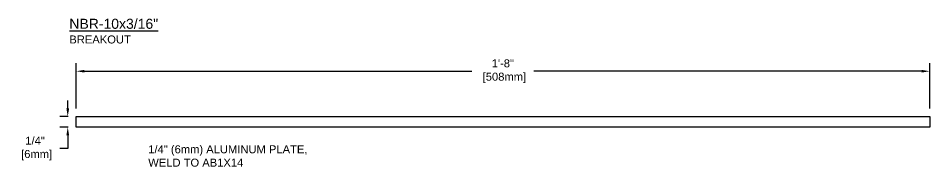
# Model space of a CAD drawing. Header units: inches. Extents: x -3.4 to 54.7, y -1.4 to 10.7.
# Drawn here: x 33.34 to 54.7, y 4.67 to 8.15 of the extents above; entities that cross this region are included whole.
import ezdxf

# ---------------------------------------------------------------- set-up
doc = ezdxf.new("R2010")
doc.units = ezdxf.units.IN
doc.header["$MEASUREMENT"] = 0
for name, color, linetype in [('Dimensions', 3, 'Continuous'), ('Metals', 7, 'Continuous'), ('Text', 2, 'Continuous')]:
    doc.layers.add(name, color=color, linetype=linetype)
doc.styles.add('ARIAL', font='arial.ttf')
doc.dimstyles.new('Arial', dxfattribs={"dimscale": 1.5, "dimtxt": 0.125, "dimasz": 0.125, "dimexe": 0.125, "dimexo": 0.125, "dimgap": 0.125, "dimtad": 0, "dimtih": 1, "dimtoh": 1, "dimdec": 4, "dimzin": 0, "dimdsep": 46, "dimlunit": 4, "dimtxsty": 'ARIAL', "dimcen": 0.125, "dimadec": 0, "dimazin": 0, "dimtfac": 1, "dimtdec": 4, "dimtofl": 0, "dimtmove": 0, "dimatfit": 3, "dimfxl": 0, "dimfrac": 2, "dimtolj": 1, "dimtzin": 0, "dimarcsym": 0})

# ---------------------------------------------------------------- blocks, each defined once
blk = doc.blocks.new('*D21')
at = {"layer": 'Defpoints', "color": 0}
for p in [(54.698, 6.91), (34.698, 5.849), (54.698, 5.849)]:
    blk.add_point(p, dxfattribs=at)
at = {"layer": 'Dimensions', "color": 0, "lineweight": -2}
for p, q in [((34.698, 6.037), (34.698, 7.097)), ((54.698, 6.037), (54.698, 7.097)), ((34.886, 6.91), (43.969, 6.91)), ((54.511, 6.91), (45.419, 6.91))]:
    blk.add_line(p, q, dxfattribs=at)
at = {"layer": 'Dimensions', "color": 0}
for points in [[(34.886, 6.941), (34.886, 6.879), (34.698, 6.91)], [(54.511, 6.941), (54.511, 6.879), (54.698, 6.91)]]:
    blk.add_solid(points, dxfattribs=at)
at = {"layer": 'Dimensions', "color": 0, "insert": (44.694, 6.91), "char_height": 0.1875, "attachment_point": 5, "style": 'ARIAL'}
blk.add_mtext('\\A1;1\'-8"\\P [508mm]', dxfattribs=at)
blk = doc.blocks.new('*D22')
at = {"layer": 'Defpoints', "color": 0}
for p in [(34.698, 5.849), (34.498, 5.599), (34.698, 5.599)]:
    blk.add_point(p, dxfattribs=at)
at = {"layer": 'Dimensions', "color": 0, "lineweight": -2}
for p, q in [((34.498, 6.037), (34.498, 6.224)), ((34.511, 5.849), (34.311, 5.849)), ((34.511, 5.599), (34.311, 5.599)), ((34.498, 5.412), (34.498, 5.099)), ((34.498, 5.099), (34.311, 5.099))]:
    blk.add_line(p, q, dxfattribs=at)
at = {"layer": 'Dimensions', "color": 0}
for points in [[(34.467, 6.037), (34.53, 6.037), (34.498, 5.849)], [(34.467, 5.412), (34.53, 5.412), (34.498, 5.599)]]:
    blk.add_solid(points, dxfattribs=at)
at = {"layer": 'Dimensions', "color": 0, "insert": (33.732, 5.099), "char_height": 0.1875, "attachment_point": 5, "style": 'ARIAL'}
blk.add_mtext('\\A1;1/4"\\P [6mm]', dxfattribs=at)

msp = doc.modelspace()

# ---------------------------------------------------------------- linework, layer by layer
at = {"layer": 'Metals'}
msp.add_lwpolyline([(34.69831, 5.84913), (54.69831, 5.84913), (54.69831, 5.59913), (34.69831, 5.59913)], close=True, dxfattribs=at)

# ---------------------------------------------------------------- texts
at = {"layer": 'Text', "char_height": 0.1875, "style": 'ARIAL'}
for s, insert, width, attachment_point in [('{\\H1.25x;\\LNBR-10x3/16"\\P}BREAKOUT', (34.5352, 8.13834), 7.5157046, 1), ('1/4" (6mm) ALUMINUM PLATE,\\PWELD TO AB1X14', (36.38434, 4.92379), 4.0266462, 4)]:
    msp.add_mtext(s, dxfattribs=dict(at, insert=insert, width=width, attachment_point=attachment_point))

# ---------------------------------------------------------------- dimensions: what is measured, and where the dimension line sits
at = {"layer": 'Dimensions'}
dim = msp.add_linear_dim(base=(54.69831, 6.90998), p1=(34.69831, 5.84913), p2=(54.69831, 5.84913), dimstyle='Arial', override={"dimpost": '\\X'}, dxfattribs=at)
dim.commit()
dim.dimension.update_dxf_attribs({"geometry": '*D21', "text_midpoint": (44.69383, 6.90998), "dimtype": 160})
dim = msp.add_linear_dim(base=(34.49846, 5.59913), p1=(34.69831, 5.84913), p2=(34.69831, 5.59913), angle=90, dimstyle='Arial', override={"dimpost": '\\X'}, dxfattribs=at)
dim.commit()
dim.dimension.update_dxf_attribs({"geometry": '*D22', "text_midpoint": (33.73177, 5.09913), "dimtype": 160})

doc.saveas('drawing.dxf')
